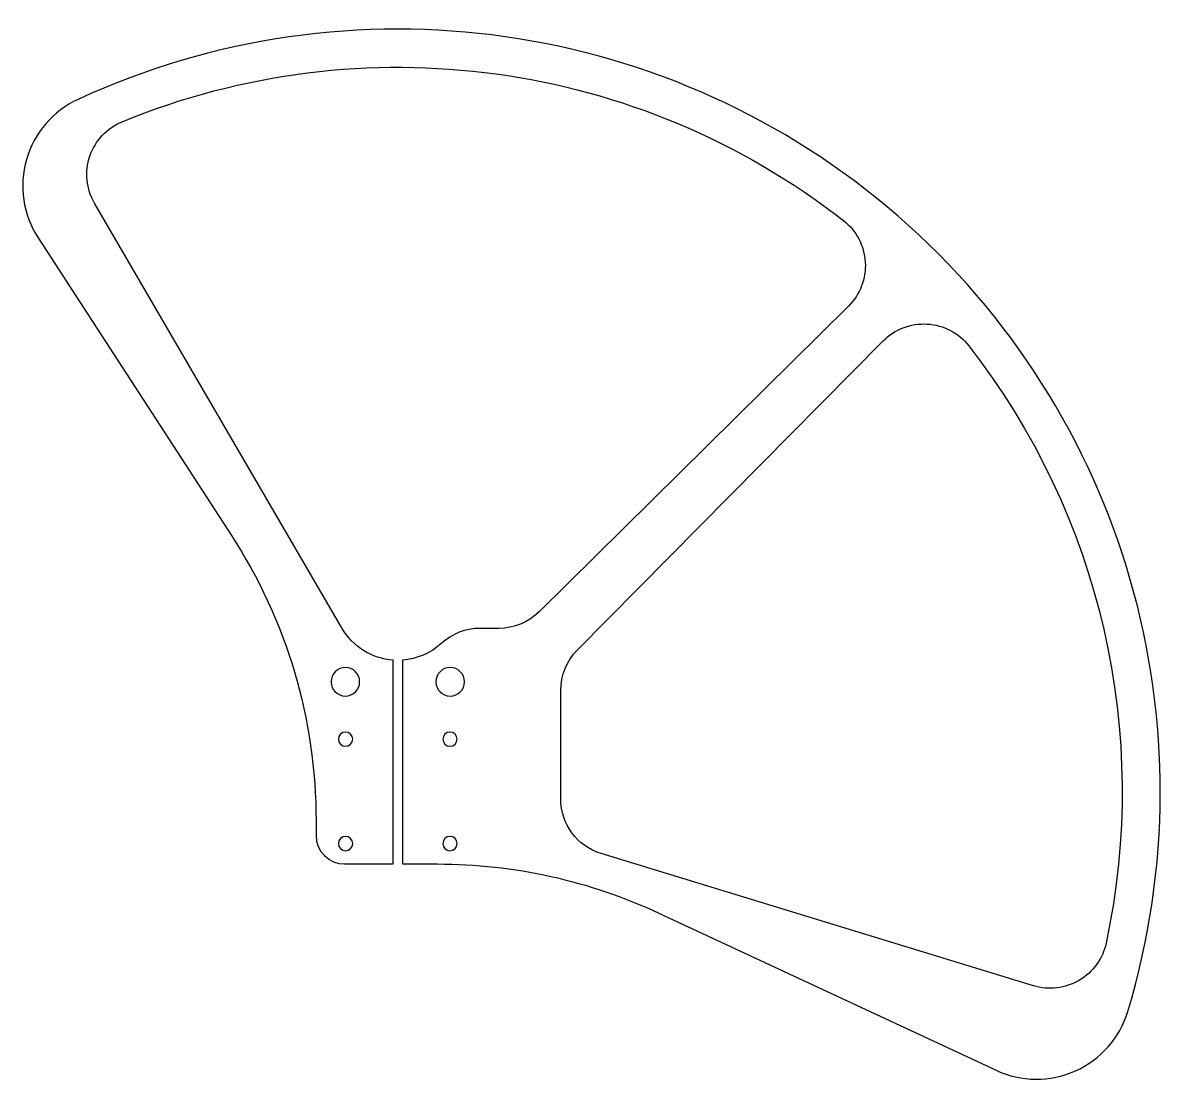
# Model space of a CAD drawing. Header units: millimetres. Extents: x 431 to 670, y -101 to 120.
import ezdxf

# ---------------------------------------------------------------- set-up
doc = ezdxf.new("R2010")
doc.units = ezdxf.units.MM
doc.layers.add('1', color=7, linetype='CONTINUOUS', true_color=0xffffff)

msp = doc.modelspace()

# ---------------------------------------------------------------- linework, layer by layer
at = {"layer": '1', "color": 3, "linetype": 'CONTINUOUS'}
for p, q in [((498.33303, -6.792041), (446.384405, 82.442261)), ((434.532602, 75.209603), (475.108417, 12.728326)), ((604.553589, 60.846973), (539.643468, -3.325662)), ((547.674338, -11.356532), (611.846973, 53.553589)), ((531.206803, -6.792041), (527.236856, -6.792041)), ((509, -56.2446), (509, -13.462912)), ((511, -13.462912), (511, -56.2446)), ((544.207959, -42.589022), (544.207959, -19.793197)), ((492.854654, -47.181968), (492.854654, -50.2446)), ((643.381093, -81.810343), (552.697008, -54.063917)), ((498.854654, -56.2446), (509, -56.2446)), ((511, -56.2446), (518.305738, -56.2446)), ((564.793746, -66.550744), (635.581691, -99.559704))]:
    msp.add_line(p, q, dxfattribs=at)
at = {"layer": '1', "color": 3, "linetype": 'CONTINUOUS', "extrusion": (0, 0, -1)}
for centre, radius in [((-499, -18), 3), ((-521, -18), 3), ((-499.039845, -30.039845), 1.5), ((-520.960155, -30.039845), 1.5), ((-499.039845, -51.960155), 1.5), ((-520.960155, -51.960155), 1.5)]:
    msp.add_circle(centre, radius, dxfattribs=at)
for centre, radius, start, end in [((-510, -41), 152, 67.646426, 127.960704), ((-456.755044, 88.47963), 12, 329.793755, 67.646426), ((-596.116924, 69.380594), 12, 127.960704, 225.327343), ((-620.380594, 45.116924), 12, 44.672657, 142.039296), ((-510, -41), 152, 142.039296, 192.095332), ((-382.854654, -47.181968), 110, 147, 180), ((-531.206803, 5.207959), 12, 225.327343, 270), ((-510, 0), 13.5, 274.248023, 329.793755), ((-510, 0), 13.5, 227.471635, 265.751977), ((-556.207959, -19.793197), 12, 0, 44.672657), ((-556.207959, -42.589022), 12, 287.012433, 0), ((-518.305738, -166.2446), 110, 90, 115), ((-646.892043, -70.335447), 12, 192.095332, 287.012433)]:
    msp.add_arc(centre, radius, start, end, dxfattribs=at)
at = {"layer": '1', "color": 3, "linetype": 'CONTINUOUS'}
for centre, radius, start, end in [((510, -41), 160, 343.213211, 114.786789), ((451.306013, 86.102383), 20, 114.786789, 213), ((527.236856, -18.792041), 12, 90, 132.528365), ((498.854654, -50.2446), 6, 180, 270), ((644.034056, -81.433548), 20, 245, 343.213211)]:
    msp.add_arc(centre, radius, start, end, dxfattribs=at)

doc.saveas('drawing.dxf')
